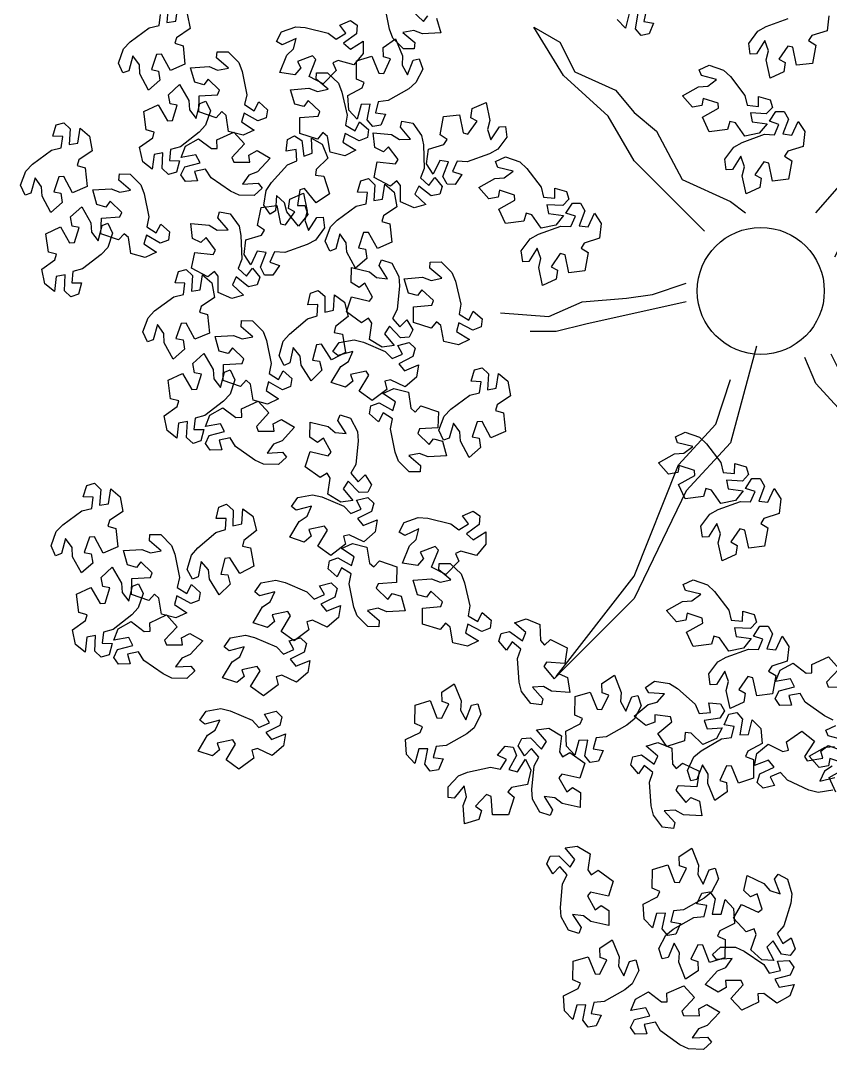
# Model space of a CAD drawing. Header units: centimetres. Extents: x -3096 to 17897, y -3131 to 15798.
# Drawn here: x 2983.5 to 3150.7, y -2238.3 to -2026 of the extents above; entities that cross this region are included whole.
import ezdxf

# ---------------------------------------------------------------- set-up
doc = ezdxf.new("R2010")
doc.units = ezdxf.units.CM
doc.layers.add('alberi', color=74, linetype='Continuous')

msp = doc.modelspace()

# ---------------------------------------------------------------- linework, layer by layer
at = {"layer": 'alberi'}
for points in [[(3013.98, -2023.09), (3013.74, -2026.35), (3015.57, -2026.07), (3016.03, -2022.98)], [(3069.42, -2025.5), (3070.27, -2028.49), (3066.47, -2028.72), (3064.7, -2028.01), (3062.47, -2028.43), (3064.92, -2030.52), (3064.81, -2031.81), (3062.56, -2031.78), (3060.36, -2029.57), (3059.66, -2027.74), (3058.7, -2022.94)], [(3017.96, -2024.6), (3018.53, -2027.63), (3015.75, -2029.5), (3015.41, -2030.66), (3017.07, -2031.15), (3017.07, -2031.15), (3017.48, -2034.96), (3014.48, -2036.26), (3012.66, -2032.92), (3011.63, -2032.97), (3010.57, -2036.09), (3012.02, -2036.39), (3012.32, -2038.29), (3009.97, -2040.33), (3008.16, -2036.98), (3008.06, -2035.07), (3006.73, -2033.23), (3005.87, -2036.34), (3004.66, -2036.78), (3003.73, -2034.73), (3004.81, -2031.8), (3006.17, -2030.39), (3010.1, -2027.49), (3012.14, -2027.01), (3012.43, -2024.7)], [(3064.31, -2023.88), (3066.68, -2026.16), (3067.57, -2024.97)], [(3109.18, -2024.52), (3108.42, -2027.54), (3106.66, -2025.73)], [(3112.7, -2023.92), (3112.17, -2026.19), (3114.21, -2026.48), (3113.28, -2028.73), (3111.63, -2029.03), (3110.47, -2027.64), (3110.47, -2027.64), (3111.03, -2024.42)], [(3150.35, -2025), (3150.04, -2028.07), (3146.86, -2029.07), (3146.19, -2030.09), (3147.66, -2031.03), (3147.66, -2031.03), (3146.97, -2034.8), (3143.72, -2035.2), (3142.92, -2031.48), (3141.92, -2031.24), (3140.02, -2033.93), (3141.33, -2034.63), (3141.08, -2036.54), (3138.25, -2037.82), (3137.45, -2034.1), (3137.9, -2032.24), (3137.14, -2030.1), (3135.44, -2032.84), (3134.16, -2032.92), (3133.85, -2030.69), (3135.7, -2028.18), (3137.41, -2027.22), (3142, -2025.55)], [(3151.24, -2170.3), (3149.48, -2169.44), (3145.5, -2166.59), (3144.42, -2164.81), (3142.13, -2165.24), (3142.69, -2167.22), (3140.26, -2167.28), (3139.31, -2165.89), (3140.12, -2164.27), (3140.12, -2164.27), (3143.29, -2163.48), (3142.46, -2161.83), (3139.38, -2162.35), (3140.33, -2160.02), (3143.03, -2158.54), (3145.67, -2160.6), (3146.88, -2160.57), (3146.83, -2158.83), (3146.83, -2158.83), (3150.32, -2157.27), (3152.49, -2159.72), (3149.87, -2162.49), (3150.24, -2163.44), (3153.53, -2163.49)], [(3153.36, -2174.38), (3150.25, -2173.58), (3149.78, -2172.37), (3151.82, -2171.41)], [(3151.23, -2184.78), (3148.15, -2185.25), (3146.26, -2184.74), (3141.82, -2182.69), (3140.42, -2181.14), (3138.25, -2182), (3139.18, -2183.84), (3136.8, -2184.36), (3135.61, -2183.17), (3136.1, -2181.42), (3136.1, -2181.42), (3139.07, -2180.05), (3137.93, -2178.59), (3135.01, -2179.68), (3135.5, -2177.21), (3137.88, -2175.25), (3140.85, -2176.77), (3142.04, -2176.52), (3141.66, -2174.82), (3141.66, -2174.82), (3144.81, -2172.63), (3147.4, -2174.63), (3145.34, -2177.84), (3145.88, -2178.71), (3149.13, -2178.14), (3148.69, -2176.72), (3150.21, -2175.54), (3153.13, -2176.62)], [(3153.7, -2179.29), (3150.57, -2178.27), (3150.29, -2179.73), (3148.39, -2180.06), (3146.32, -2177.74), (3149.64, -2175.87), (3151.55, -2175.74)], [(3151.07, -2179.82), (3149.45, -2180.83), (3148.48, -2182.88), (3151.61, -2182.13)], [(3151.81, -2185.16), (3150.46, -2182.18), (3153.77, -2180.31)]]:
    msp.add_lwpolyline(points, dxfattribs=at)
for points in [[(3037.39, -2028.29), (3040.33, -2027.24), (3042.28, -2027.39), (3047.03, -2028.56), (3048.7, -2029.82), (3050.66, -2028.57), (3049.41, -2026.94), (3051.65, -2025.98), (3053.04, -2026.92), (3052.89, -2028.73), (3052.89, -2028.73), (3050.23, -2030.64), (3051.62, -2031.86), (3054.28, -2030.24), (3054.27, -2032.76), (3052.3, -2035.13), (3049.1, -2034.19), (3047.98, -2034.67), (3048.67, -2036.26), (3048.67, -2036.26), (3046, -2039.01), (3043.08, -2037.53), (3044.49, -2034), (3043.79, -2033.24), (3040.71, -2034.42), (3041.41, -2035.73), (3040.14, -2037.18), (3037.07, -2036.67), (3038.49, -2033.13), (3039.89, -2031.83), (3040.45, -2029.64), (3037.52, -2030.96), (3036.4, -2030.32)], [(3066.54, -2035.98), (3065.16, -2038.77), (3063.65, -2040.02), (3059.42, -2042.48), (3057.35, -2042.73), (3056.8, -2045), (3058.84, -2045.3), (3057.89, -2047.54), (3056.23, -2047.83), (3055.09, -2046.43), (3055.09, -2046.43), (3055.68, -2043.21), (3053.83, -2043.29), (3053.04, -2046.31), (3051.3, -2044.49), (3051.06, -2041.42), (3054.02, -2039.86), (3054.49, -2038.74), (3052.89, -2038.08), (3052.89, -2038.08), (3052.9, -2034.25), (3056.03, -2033.28), (3057.47, -2036.8), (3058.5, -2036.86), (3059.89, -2033.88), (3058.48, -2033.42), (3058.39, -2031.5), (3060.95, -2029.73), (3062.39, -2033.25), (3062.28, -2035.16), (3063.4, -2037.14), (3064.59, -2034.14), (3065.84, -2033.83)], [(3026.38, -2032.43), (3028.57, -2034.65), (3029.26, -2036.48), (3030.21, -2041.28), (3029.77, -2043.32), (3031.74, -2044.57), (3032.69, -2042.74), (3034.5, -2044.37), (3034.24, -2046.03), (3032.54, -2046.66), (3032.54, -2046.66), (3029.69, -2045.06), (3029.17, -2046.83), (3031.76, -2048.56), (3029.48, -2049.61), (3026.49, -2048.84), (3025.98, -2045.53), (3025.08, -2044.72), (3023.93, -2046.02), (3023.93, -2046.02), (3020.31, -2044.77), (3020.41, -2041.49), (3024.21, -2041.27), (3024.6, -2040.33), (3022.23, -2038.04), (3021.34, -2039.22), (3019.49, -2038.68), (3018.65, -2035.69), (3022.45, -2035.47), (3024.22, -2036.19), (3026.46, -2035.78), (3024.01, -2033.68), (3024.12, -2032.39)], [(3125.67, -2035.16), (3128.61, -2036.19), (3130.05, -2037.53), (3133.01, -2041.42), (3133.52, -2043.44), (3135.84, -2043.7), (3135.88, -2041.64), (3138.23, -2042.3), (3138.72, -2043.91), (3137.47, -2045.22), (3137.47, -2045.22), (3134.21, -2045.04), (3134.52, -2046.86), (3137.61, -2047.27), (3136.02, -2049.22), (3133, -2049.84), (3131.09, -2047.1), (3129.92, -2046.77), (3129.46, -2048.45), (3129.46, -2048.45), (3125.66, -2048.91), (3124.31, -2045.93), (3127.62, -2044.06), (3127.55, -2043.03), (3124.42, -2042.02), (3124.14, -2043.48), (3122.24, -2043.81), (3120.17, -2041.49), (3123.49, -2039.62), (3125.4, -2039.49), (3127.21, -2038.13), (3124.1, -2037.32), (3123.63, -2036.12)], [(3046.88, -2036.76), (3049.14, -2038.91), (3049.88, -2040.72), (3050.96, -2045.49), (3050.59, -2047.55), (3052.59, -2048.74), (3053.49, -2046.89), (3055.35, -2048.46), (3055.13, -2050.13), (3053.44, -2050.81), (3053.44, -2050.81), (3050.55, -2049.28), (3050.08, -2051.08), (3052.72, -2052.73), (3050.47, -2053.85), (3047.46, -2053.15), (3046.86, -2049.87), (3045.93, -2049.08), (3044.82, -2050.41), (3044.82, -2050.41), (3041.17, -2049.26), (3041.17, -2045.98), (3044.97, -2045.66), (3045.33, -2044.7), (3042.9, -2042.48), (3042.04, -2043.68), (3040.18, -2043.2), (3039.25, -2040.23), (3043.05, -2039.91), (3044.84, -2040.58), (3047.06, -2040.1), (3044.55, -2038.07), (3044.63, -2036.78)], [(3022.72, -2044.61), (3021.72, -2047.57), (3020.4, -2049.01), (3016.54, -2052.01), (3014.51, -2052.54), (3014.28, -2054.85), (3016.34, -2054.88), (3015.7, -2057.23), (3014.09, -2057.74), (3012.77, -2056.5), (3012.77, -2056.5), (3012.92, -2053.24), (3011.1, -2053.57), (3010.73, -2056.66), (3008.76, -2055.09), (3008.11, -2052.08), (3010.84, -2050.14), (3011.15, -2048.97), (3009.47, -2048.52), (3009.47, -2048.52), (3008.98, -2044.72), (3011.95, -2043.35), (3013.85, -2046.65), (3014.87, -2046.57), (3015.85, -2043.42), (3014.4, -2043.15), (3014.05, -2041.26), (3016.35, -2039.17), (3018.25, -2042.47), (3018.39, -2044.38), (3019.77, -2046.18), (3020.55, -2043.06), (3021.75, -2042.58)], [(3083.94, -2050.05), (3082.05, -2052.53), (3080.33, -2053.48), (3075.72, -2055.09), (3073.63, -2054.95), (3072.68, -2057.08), (3074.62, -2057.76), (3073.27, -2059.78), (3071.58, -2059.76), (3070.72, -2058.16), (3070.72, -2058.16), (3071.9, -2055.11), (3070.07, -2054.85), (3068.73, -2057.66), (3067.36, -2055.55), (3067.71, -2052.48), (3070.91, -2051.51), (3071.58, -2050.5), (3070.13, -2049.55), (3070.13, -2049.55), (3070.86, -2045.79), (3074.12, -2045.42), (3074.87, -2049.16), (3075.87, -2049.41), (3077.8, -2046.74), (3076.5, -2046.02), (3076.77, -2044.12), (3079.62, -2042.86), (3080.37, -2046.6), (3079.9, -2048.45), (3080.63, -2050.6), (3082.37, -2047.88), (3083.65, -2047.81)], [(3128.9, -2054.57), (3130.76, -2052.06), (3132.46, -2051.1), (3137.06, -2049.43), (3139.15, -2049.55), (3140.08, -2047.41), (3138.13, -2046.75), (3139.46, -2044.71), (3141.14, -2044.72), (3142.02, -2046.3), (3142.02, -2046.3), (3140.87, -2049.37), (3142.71, -2049.61), (3144.02, -2046.78), (3145.41, -2048.88), (3145.1, -2051.95), (3141.91, -2052.95), (3141.25, -2053.97), (3142.71, -2054.91), (3142.71, -2054.91), (3142.02, -2058.68), (3138.77, -2059.08), (3137.97, -2055.36), (3136.98, -2055.12), (3135.08, -2057.81), (3136.38, -2058.51), (3136.14, -2060.42), (3133.3, -2061.7), (3132.51, -2057.98), (3132.95, -2056.12), (3132.2, -2053.98), (3130.5, -2056.72), (3129.21, -2056.8)], [(2983.54, -2059.95), (2984.61, -2057.02), (2985.97, -2055.61), (2989.91, -2052.71), (2991.95, -2052.23), (2992.24, -2049.92), (2990.18, -2049.84), (2990.88, -2047.51), (2992.49, -2047.04), (2993.79, -2048.31), (2993.79, -2048.31), (2993.55, -2051.57), (2995.38, -2051.28), (2995.83, -2048.2), (2997.76, -2049.82), (2998.33, -2052.85), (2995.56, -2054.72), (2995.22, -2055.88), (2996.88, -2056.37), (2996.88, -2056.37), (2997.29, -2060.18), (2994.28, -2061.48), (2992.47, -2058.14), (2991.44, -2058.19), (2990.38, -2061.31), (2991.83, -2061.61), (2992.13, -2063.51), (2989.78, -2065.55), (2987.97, -2062.2), (2987.86, -2060.29), (2986.53, -2058.45), (2985.68, -2061.56), (2984.47, -2062)], [(3064.48, -2047.12), (3066.29, -2049.66), (3066.68, -2051.58), (3066.85, -2056.47), (3066.09, -2058.42), (3067.83, -2059.97), (3069.06, -2058.32), (3070.59, -2060.21), (3070.06, -2061.81), (3068.28, -2062.16), (3068.28, -2062.16), (3065.73, -2060.12), (3064.93, -2061.79), (3067.22, -2063.9), (3064.79, -2064.58), (3061.97, -2063.34), (3061.99, -2059.99), (3061.23, -2059.05), (3059.89, -2060.15), (3059.89, -2060.15), (3056.52, -2058.33), (3057.14, -2055.11), (3060.93, -2055.51), (3061.46, -2054.63), (3059.49, -2051.99), (3058.42, -2053.02), (3056.68, -2052.19), (3056.33, -2049.1), (3060.12, -2049.5), (3061.75, -2050.49), (3064.02, -2050.44), (3061.95, -2047.97), (3062.26, -2046.73)], [(3031.75, -2062.09), (3028.63, -2062.02), (3026.86, -2061.19), (3022.85, -2058.39), (3021.74, -2056.62), (3019.46, -2057.09), (3020.04, -2059.06), (3017.61, -2059.15), (3016.65, -2057.77), (3017.43, -2056.14), (3017.43, -2056.14), (3020.6, -2055.31), (3019.74, -2053.67), (3016.67, -2054.24), (3017.58, -2051.89), (3020.27, -2050.37), (3022.93, -2052.39), (3024.15, -2052.35), (3024.07, -2050.61), (3024.07, -2050.61), (3027.54, -2049.01), (3029.75, -2051.43), (3027.16, -2054.23), (3027.54, -2055.18), (3030.84, -2055.18), (3030.66, -2053.71), (3032.36, -2052.81), (3035.04, -2054.39), (3032.46, -2057.18), (3030.68, -2057.89), (3029.37, -2059.74), (3032.59, -2059.55), (3033.4, -2060.56)], [(3033.74, -2064.08), (3034.25, -2061), (3035.32, -2059.36), (3038.64, -2055.77), (3040.55, -2054.92), (3040.4, -2052.59), (3038.37, -2052.9), (3038.61, -2050.48), (3040.11, -2049.72), (3041.62, -2050.72), (3041.62, -2050.72), (3042, -2053.97), (3043.74, -2053.34), (3043.61, -2050.23), (3045.81, -2051.46), (3046.94, -2054.33), (3044.57, -2056.68), (3044.45, -2057.89), (3046.17, -2058.06), (3046.17, -2058.06), (3047.29, -2061.72), (3044.58, -2063.57), (3042.17, -2060.62), (3041.17, -2060.87), (3040.71, -2064.13), (3042.2, -2064.16), (3042.85, -2065.96), (3040.92, -2068.4), (3038.51, -2065.46), (3038.05, -2063.6), (3036.4, -2062.04), (3036.14, -2065.26), (3035.04, -2065.92)], [(3083.64, -2054.1), (3086.58, -2055.13), (3088.02, -2056.47), (3090.98, -2060.35), (3091.49, -2062.38), (3093.81, -2062.63), (3093.85, -2060.58), (3096.2, -2061.24), (3096.69, -2062.85), (3095.44, -2064.16), (3095.44, -2064.16), (3092.18, -2063.98), (3092.49, -2065.8), (3095.58, -2066.2), (3094, -2068.16), (3090.97, -2068.78), (3089.06, -2066.04), (3087.89, -2065.71), (3087.43, -2067.38), (3087.43, -2067.38), (3083.63, -2067.85), (3082.28, -2064.87), (3085.59, -2063), (3085.52, -2061.97), (3082.39, -2060.96), (3082.11, -2062.42), (3080.21, -2062.75), (3078.14, -2060.43), (3081.46, -2058.56), (3083.37, -2058.43), (3085.19, -2057.07), (3082.07, -2056.26), (3081.6, -2055.06)], [(3006.19, -2057.65), (3008.38, -2059.87), (3009.07, -2061.7), (3010.02, -2066.49), (3009.58, -2068.54), (3011.55, -2069.79), (3012.5, -2067.96), (3014.31, -2069.59), (3014.05, -2071.25), (3012.35, -2071.88), (3012.35, -2071.88), (3009.5, -2070.27), (3008.97, -2072.05), (3011.57, -2073.77), (3009.28, -2074.83), (3006.3, -2074.05), (3005.79, -2070.75), (3004.89, -2069.94), (3003.73, -2071.24), (3003.73, -2071.24), (3000.12, -2069.98), (3000.22, -2066.71), (3004.02, -2066.49), (3004.41, -2065.54), (3002.04, -2063.25), (3001.15, -2064.44), (2999.3, -2063.9), (2998.46, -2060.9), (3002.26, -2060.69), (3004.03, -2061.41), (3006.26, -2060.99), (3003.82, -2058.89), (3003.93, -2057.61)], [(3046.44, -2071.49), (3047.51, -2068.56), (3048.87, -2067.15), (3052.81, -2064.25), (3054.85, -2063.77), (3055.14, -2061.46), (3053.08, -2061.38), (3053.78, -2059.05), (3055.39, -2058.58), (3056.69, -2059.85), (3056.69, -2059.85), (3056.45, -2063.11), (3058.28, -2062.83), (3058.73, -2059.74), (3060.66, -2061.36), (3061.23, -2064.39), (3058.46, -2066.26), (3058.12, -2067.42), (3059.78, -2067.91), (3059.78, -2067.91), (3060.19, -2071.72), (3057.18, -2073.02), (3055.37, -2069.68), (3054.34, -2069.73), (3053.28, -2072.85), (3054.73, -2073.15), (3055.03, -2075.05), (3052.68, -2077.09), (3050.87, -2073.74), (3050.76, -2071.83), (3049.43, -2069.99), (3048.58, -2073.1), (3047.37, -2073.54)], [(3046.27, -2068.77), (3044.39, -2071.25), (3042.67, -2072.2), (3038.06, -2073.81), (3035.97, -2073.67), (3035.02, -2075.8), (3036.96, -2076.48), (3035.61, -2078.5), (3033.92, -2078.48), (3033.06, -2076.88), (3033.06, -2076.88), (3034.24, -2073.83), (3032.41, -2073.57), (3031.07, -2076.38), (3029.7, -2074.27), (3030.05, -2071.2), (3033.25, -2070.23), (3033.92, -2069.22), (3032.47, -2068.27), (3032.47, -2068.27), (3033.2, -2064.51), (3036.46, -2064.14), (3037.21, -2067.88), (3038.21, -2068.13), (3040.14, -2065.46), (3038.84, -2064.74), (3039.11, -2062.84), (3041.96, -2061.58), (3042.71, -2065.31), (3042.24, -2067.17), (3042.97, -2069.32), (3044.7, -2066.6), (3045.99, -2066.53)], [(3002.53, -2069.83), (3001.53, -2072.78), (3000.21, -2074.23), (2996.35, -2077.22), (2994.32, -2077.75), (2994.09, -2080.07), (2996.15, -2080.1), (2995.51, -2082.45), (2993.9, -2082.96), (2992.58, -2081.72), (2992.58, -2081.72), (2992.73, -2078.45), (2990.91, -2078.78), (2990.53, -2081.88), (2988.57, -2080.31), (2987.92, -2077.29), (2990.64, -2075.36), (2990.96, -2074.18), (2989.28, -2073.74), (2989.28, -2073.74), (2988.79, -2069.94), (2991.76, -2068.56), (2993.66, -2071.86), (2994.68, -2071.78), (2995.66, -2068.64), (2994.21, -2068.37), (2993.86, -2066.48), (2996.16, -2064.39), (2998.05, -2067.69), (2998.2, -2069.6), (2999.58, -2071.4), (3000.36, -2068.28), (3001.56, -2067.8)], [(3026.82, -2065.84), (3028.63, -2068.38), (3029.02, -2070.3), (3029.19, -2075.19), (3028.43, -2077.14), (3030.17, -2078.68), (3031.4, -2077.03), (3032.93, -2078.93), (3032.4, -2080.53), (3030.62, -2080.88), (3030.62, -2080.88), (3028.07, -2078.84), (3027.27, -2080.51), (3029.55, -2082.62), (3027.13, -2083.3), (3024.31, -2082.06), (3024.33, -2078.71), (3023.57, -2077.77), (3022.22, -2078.87), (3022.22, -2078.87), (3018.85, -2077.05), (3019.48, -2073.83), (3023.27, -2074.23), (3023.8, -2073.35), (3021.83, -2070.71), (3020.76, -2071.74), (3019.02, -2070.91), (3018.67, -2067.82), (3022.46, -2068.22), (3024.09, -2069.21), (3026.36, -2069.16), (3024.28, -2066.69), (3024.6, -2065.44)], [(3086.87, -2073.51), (3088.73, -2071), (3090.43, -2070.03), (3095.03, -2068.37), (3097.12, -2068.48), (3098.05, -2066.35), (3096.1, -2065.69), (3097.43, -2063.65), (3099.11, -2063.66), (3099.99, -2065.24), (3099.99, -2065.24), (3098.84, -2068.31), (3100.68, -2068.55), (3101.99, -2065.72), (3103.38, -2067.82), (3103.07, -2070.88), (3099.88, -2071.89), (3099.22, -2072.91), (3100.68, -2073.85), (3100.68, -2073.85), (3099.99, -2077.62), (3096.74, -2078.02), (3095.94, -2074.29), (3094.95, -2074.06), (3093.05, -2076.75), (3094.35, -2077.45), (3094.11, -2079.36), (3091.27, -2080.64), (3090.48, -2076.92), (3090.92, -2075.06), (3090.17, -2072.92), (3088.47, -2075.66), (3087.18, -2075.74)], [(3060.2, -2076.02), (3061.65, -2078.78), (3061.78, -2080.73), (3061.29, -2085.6), (3060.28, -2087.43), (3061.8, -2089.19), (3063.24, -2087.72), (3064.5, -2089.8), (3063.77, -2091.32), (3061.95, -2091.43), (3061.95, -2091.43), (3059.69, -2089.06), (3058.68, -2090.61), (3060.66, -2093.01), (3058.17, -2093.36), (3055.54, -2091.75), (3056.01, -2088.44), (3055.38, -2087.4), (3053.9, -2088.31), (3053.9, -2088.31), (3050.8, -2086.06), (3051.85, -2082.96), (3055.55, -2083.85), (3056.2, -2083.06), (3054.6, -2080.18), (3053.4, -2081.05), (3051.79, -2080), (3051.86, -2076.89), (3055.56, -2077.79), (3057.04, -2078.99), (3059.3, -2079.24), (3057.57, -2076.52), (3058.05, -2075.33)], [(3070.34, -2075.78), (3072.59, -2077.93), (3073.34, -2079.74), (3074.42, -2084.51), (3074.04, -2086.57), (3076.04, -2087.76), (3076.94, -2085.91), (3078.8, -2087.48), (3078.58, -2089.15), (3076.89, -2089.83), (3076.89, -2089.83), (3074, -2088.31), (3073.53, -2090.1), (3076.17, -2091.75), (3073.92, -2092.87), (3070.91, -2092.17), (3070.31, -2088.89), (3069.38, -2088.1), (3068.27, -2089.44), (3068.27, -2089.44), (3064.62, -2088.28), (3064.63, -2085.01), (3068.42, -2084.68), (3068.78, -2083.72), (3066.35, -2081.5), (3065.49, -2082.7), (3063.63, -2082.22), (3062.71, -2079.25), (3066.5, -2078.93), (3068.29, -2079.6), (3070.51, -2079.12), (3068.01, -2077.09), (3068.08, -2075.8)], [(3008.78, -2090.21), (3009.85, -2087.28), (3011.21, -2085.87), (3015.15, -2082.97), (3017.18, -2082.49), (3017.48, -2080.18), (3015.42, -2080.1), (3016.11, -2077.77), (3017.73, -2077.3), (3019.03, -2078.57), (3019.03, -2078.57), (3018.79, -2081.83), (3020.62, -2081.55), (3021.07, -2078.46), (3023, -2080.08), (3023.57, -2083.11), (3020.8, -2084.98), (3020.45, -2086.14), (3022.12, -2086.63), (3022.12, -2086.63), (3022.53, -2090.44), (3019.52, -2091.74), (3017.7, -2088.4), (3016.68, -2088.45), (3015.62, -2091.57), (3017.07, -2091.87), (3017.37, -2093.77), (3015.02, -2095.81), (3013.2, -2092.46), (3013.1, -2090.55), (3011.77, -2088.71), (3010.92, -2091.82), (3009.71, -2092.26)], [(3036.89, -2095.14), (3037.76, -2092.15), (3039.02, -2090.65), (3042.76, -2087.49), (3044.75, -2086.88), (3044.89, -2084.55), (3042.83, -2084.61), (3043.37, -2082.23), (3044.95, -2081.66), (3046.33, -2082.84), (3046.33, -2082.84), (3046.31, -2086.11), (3048.12, -2085.7), (3048.36, -2082.59), (3050.4, -2084.08), (3051.17, -2087.06), (3048.53, -2089.11), (3048.26, -2090.3), (3049.96, -2090.67), (3049.96, -2090.67), (3050.62, -2094.44), (3047.71, -2095.95), (3045.67, -2092.73), (3044.65, -2092.86), (3043.8, -2096.04), (3045.27, -2096.24), (3045.7, -2098.12), (3043.49, -2100.31), (3041.46, -2097.09), (3041.23, -2095.19), (3039.78, -2093.45), (3039.13, -2096.6), (3037.95, -2097.13)], [(3031.42, -2087.91), (3033.62, -2090.13), (3034.31, -2091.96), (3035.26, -2096.76), (3034.82, -2098.8), (3036.79, -2100.05), (3037.74, -2098.22), (3039.55, -2099.85), (3039.29, -2101.51), (3037.58, -2102.14), (3037.58, -2102.14), (3034.73, -2100.53), (3034.21, -2102.31), (3036.81, -2104.04), (3034.52, -2105.09), (3031.54, -2104.32), (3031.03, -2101.01), (3030.12, -2100.2), (3028.97, -2101.5), (3028.97, -2101.5), (3025.36, -2100.24), (3025.46, -2096.97), (3029.26, -2096.75), (3029.65, -2095.8), (3027.28, -2093.51), (3026.38, -2094.7), (3024.54, -2094.16), (3023.7, -2091.17), (3027.5, -2090.95), (3029.27, -2091.67), (3031.5, -2091.25), (3029.06, -2089.15), (3029.17, -2087.87)], [(3049.31, -2092.41), (3052.38, -2091.84), (3054.29, -2092.3), (3058.78, -2094.22), (3060.23, -2095.73), (3062.37, -2094.8), (3061.39, -2092.99), (3063.76, -2092.41), (3064.98, -2093.56), (3064.54, -2095.32), (3064.54, -2095.32), (3061.61, -2096.78), (3062.79, -2098.21), (3065.68, -2097.03), (3065.26, -2099.52), (3062.94, -2101.55), (3059.92, -2100.11), (3058.74, -2100.4), (3059.17, -2102.08), (3059.17, -2102.08), (3056.1, -2104.37), (3053.45, -2102.44), (3055.4, -2099.17), (3054.84, -2098.32), (3051.61, -2098.99), (3052.09, -2100.39), (3050.61, -2101.62), (3047.66, -2100.63), (3049.62, -2097.36), (3051.21, -2096.31), (3052.12, -2094.22), (3049.01, -2095.06), (3048.01, -2094.25)], [(3027.77, -2100.09), (3026.77, -2103.05), (3025.45, -2104.49), (3021.58, -2107.49), (3019.56, -2108.01), (3019.33, -2110.33), (3021.38, -2110.36), (3020.75, -2112.71), (3019.14, -2113.22), (3017.82, -2111.98), (3017.82, -2111.98), (3017.97, -2108.71), (3016.15, -2109.05), (3015.77, -2112.14), (3013.8, -2110.57), (3013.16, -2107.55), (3015.88, -2105.62), (3016.2, -2104.44), (3014.52, -2104), (3014.52, -2104), (3014.02, -2100.2), (3016.99, -2098.82), (3018.9, -2102.12), (3019.92, -2102.04), (3020.9, -2098.9), (3019.44, -2098.63), (3019.09, -2096.74), (3021.4, -2094.65), (3023.29, -2097.95), (3023.44, -2099.86), (3024.82, -2101.66), (3025.6, -2098.54), (3026.79, -2098.06)], [(3069.89, -2110.51), (3070.97, -2107.58), (3072.33, -2106.17), (3076.26, -2103.27), (3078.3, -2102.79), (3078.59, -2100.48), (3076.53, -2100.4), (3077.23, -2098.07), (3078.85, -2097.6), (3080.14, -2098.87), (3080.14, -2098.87), (3079.9, -2102.13), (3081.73, -2101.85), (3082.19, -2098.76), (3084.12, -2100.38), (3084.69, -2103.41), (3081.92, -2105.28), (3081.57, -2106.44), (3083.24, -2106.93), (3083.24, -2106.93), (3083.64, -2110.74), (3080.64, -2112.04), (3078.82, -2108.7), (3077.79, -2108.75), (3076.73, -2111.87), (3078.18, -2112.17), (3078.49, -2114.07), (3076.13, -2116.11), (3074.32, -2112.76), (3074.22, -2110.85), (3072.89, -2109.01), (3072.03, -2112.12), (3070.82, -2112.56)], [(3063.76, -2119.06), (3061.56, -2116.85), (3060.85, -2115.02), (3059.89, -2110.23), (3060.32, -2108.18), (3058.35, -2106.94), (3057.41, -2108.77), (3055.59, -2107.15), (3055.85, -2105.49), (3057.55, -2104.85), (3057.55, -2104.85), (3060.4, -2106.45), (3060.92, -2104.67), (3058.31, -2102.95), (3060.6, -2101.89), (3063.58, -2102.66), (3064.1, -2105.96), (3065.01, -2106.76), (3066.16, -2105.46), (3066.16, -2105.46), (3069.78, -2106.7), (3069.69, -2109.98), (3065.89, -2110.21), (3065.51, -2111.16), (3067.88, -2113.44), (3068.77, -2112.26), (3070.62, -2112.79), (3071.47, -2115.78), (3067.67, -2116.01), (3065.9, -2115.29), (3063.67, -2115.72), (3066.12, -2117.81), (3066.01, -2119.09)], [(3036.8, -2117.57), (3033.68, -2117.5), (3031.91, -2116.67), (3027.9, -2113.87), (3026.79, -2112.1), (3024.5, -2112.57), (3025.09, -2114.54), (3022.66, -2114.63), (3021.69, -2113.25), (3022.48, -2111.62), (3022.48, -2111.62), (3025.65, -2110.79), (3024.79, -2109.15), (3021.72, -2109.71), (3022.63, -2107.37), (3025.32, -2105.85), (3027.98, -2107.87), (3029.19, -2107.83), (3029.12, -2106.09), (3029.12, -2106.09), (3032.59, -2104.48), (3034.79, -2106.91), (3032.21, -2109.71), (3032.59, -2110.66), (3035.89, -2110.66), (3035.71, -2109.19), (3037.41, -2108.29), (3040.09, -2109.86), (3037.51, -2112.66), (3035.73, -2113.37), (3034.42, -2115.22), (3037.63, -2115.03), (3038.45, -2116.03)], [(3051.65, -2107.98), (3053.1, -2110.74), (3053.23, -2112.69), (3052.74, -2117.56), (3051.73, -2119.39), (3053.25, -2121.15), (3054.69, -2119.68), (3055.96, -2121.76), (3055.22, -2123.28), (3053.41, -2123.38), (3053.41, -2123.38), (3051.15, -2121.02), (3050.13, -2122.57), (3052.12, -2124.97), (3049.62, -2125.32), (3046.99, -2123.71), (3047.46, -2120.4), (3046.83, -2119.36), (3045.35, -2120.27), (3045.35, -2120.27), (3042.26, -2118.02), (3043.3, -2114.91), (3047.01, -2115.81), (3047.65, -2115.02), (3046.05, -2112.14), (3044.85, -2113.01), (3043.24, -2111.96), (3043.31, -2108.85), (3047.01, -2109.75), (3048.49, -2110.95), (3050.75, -2111.2), (3049.02, -2108.48), (3049.5, -2107.29)], [(3120.72, -2110.92), (3123.67, -2111.94), (3125.1, -2113.28), (3128.06, -2117.17), (3128.58, -2119.2), (3130.89, -2119.45), (3130.94, -2117.39), (3133.28, -2118.05), (3133.78, -2119.66), (3132.53, -2120.98), (3132.53, -2120.98), (3129.26, -2120.79), (3129.58, -2122.62), (3132.67, -2123.02), (3131.08, -2124.98), (3128.06, -2125.6), (3126.15, -2122.85), (3124.98, -2122.53), (3124.52, -2124.2), (3124.52, -2124.2), (3120.72, -2124.67), (3119.36, -2121.68), (3122.68, -2119.81), (3122.61, -2118.79), (3119.48, -2117.78), (3119.19, -2119.23), (3117.3, -2119.57), (3115.23, -2117.25), (3118.54, -2115.38), (3120.45, -2115.25), (3122.27, -2113.89), (3119.15, -2113.08), (3118.69, -2111.88)], [(3123.96, -2130.33), (3125.82, -2127.82), (3127.52, -2126.85), (3132.11, -2125.18), (3134.2, -2125.3), (3135.14, -2123.17), (3133.19, -2122.51), (3134.51, -2120.47), (3136.2, -2120.47), (3137.08, -2122.06), (3137.08, -2122.06), (3135.93, -2125.12), (3137.77, -2125.36), (3139.07, -2122.53), (3140.47, -2124.63), (3140.15, -2127.7), (3136.97, -2128.71), (3136.31, -2129.73), (3137.77, -2130.67), (3137.77, -2130.67), (3137.08, -2134.43), (3133.83, -2134.84), (3133.03, -2131.11), (3132.03, -2130.87), (3130.13, -2133.56), (3131.44, -2134.27), (3131.19, -2136.17), (3128.36, -2137.46), (3127.56, -2133.74), (3128.01, -2131.88), (3127.25, -2129.74), (3125.55, -2132.47), (3124.27, -2132.56)], [(2989.85, -2134.34), (2990.92, -2131.41), (2992.28, -2130), (2996.22, -2127.1), (2998.26, -2126.62), (2998.55, -2124.31), (2996.49, -2124.23), (2997.19, -2121.9), (2998.8, -2121.43), (3000.1, -2122.7), (3000.1, -2122.7), (2999.86, -2125.96), (3001.69, -2125.68), (3002.14, -2122.59), (3004.07, -2124.21), (3004.64, -2127.24), (3001.87, -2129.11), (3001.53, -2130.27), (3003.19, -2130.76), (3003.19, -2130.76), (3003.6, -2134.57), (3000.59, -2135.87), (2998.77, -2132.53), (2997.75, -2132.58), (2996.69, -2135.7), (2998.14, -2136), (2998.44, -2137.9), (2996.09, -2139.94), (2994.28, -2136.59), (2994.17, -2134.68), (2992.84, -2132.84), (2991.99, -2135.95), (2990.78, -2136.39)], [(3040.76, -2124.37), (3043.83, -2123.8), (3045.74, -2124.26), (3050.24, -2126.18), (3051.68, -2127.69), (3053.82, -2126.76), (3052.85, -2124.95), (3055.21, -2124.36), (3056.43, -2125.52), (3056, -2127.28), (3056, -2127.28), (3053.07, -2128.73), (3054.24, -2130.17), (3057.13, -2128.99), (3056.71, -2131.47), (3054.39, -2133.5), (3051.38, -2132.07), (3050.2, -2132.36), (3050.62, -2134.04), (3050.62, -2134.04), (3047.55, -2136.32), (3044.9, -2134.4), (3046.86, -2131.13), (3046.29, -2130.28), (3043.07, -2130.95), (3043.54, -2132.35), (3042.06, -2133.58), (3039.11, -2132.58), (3041.07, -2129.32), (3042.67, -2128.26), (3043.58, -2126.18), (3040.46, -2127.02), (3039.47, -2126.21)], [(3017.96, -2139.27), (3018.83, -2136.28), (3020.1, -2134.78), (3023.83, -2131.62), (3025.82, -2131.01), (3025.96, -2128.68), (3023.9, -2128.74), (3024.44, -2126.36), (3026.02, -2125.79), (3027.4, -2126.97), (3027.4, -2126.97), (3027.38, -2130.24), (3029.19, -2129.83), (3029.43, -2126.72), (3031.47, -2128.21), (3032.24, -2131.19), (3029.6, -2133.24), (3029.33, -2134.43), (3031.03, -2134.8), (3031.03, -2134.8), (3031.69, -2138.57), (3028.78, -2140.08), (3026.74, -2136.86), (3025.73, -2136.99), (3024.88, -2140.17), (3026.34, -2140.37), (3026.77, -2142.25), (3024.56, -2144.44), (3022.53, -2141.22), (3022.3, -2139.32), (3020.85, -2137.58), (3020.2, -2140.73), (3019.03, -2141.26)], [(3062.71, -2129.53), (3065.64, -2128.48), (3067.6, -2128.63), (3072.34, -2129.8), (3074.01, -2131.06), (3075.98, -2129.81), (3074.73, -2128.18), (3076.96, -2127.22), (3078.36, -2128.16), (3078.21, -2129.97), (3078.21, -2129.97), (3075.55, -2131.87), (3076.94, -2133.1), (3079.6, -2131.48), (3079.59, -2133.99), (3077.62, -2136.37), (3074.41, -2135.43), (3073.3, -2135.91), (3073.99, -2137.5), (3073.99, -2137.5), (3071.32, -2140.25), (3068.39, -2138.77), (3069.8, -2135.24), (3069.11, -2134.48), (3066.03, -2135.66), (3066.72, -2136.97), (3065.46, -2138.42), (3062.39, -2137.91), (3063.8, -2134.37), (3065.21, -2133.07), (3065.77, -2130.88), (3062.84, -2132.2), (3061.72, -2131.56)], [(3012.5, -2132.04), (3014.69, -2134.26), (3015.38, -2136.09), (3016.33, -2140.89), (3015.89, -2142.93), (3017.86, -2144.18), (3018.81, -2142.35), (3020.62, -2143.98), (3020.36, -2145.64), (3018.66, -2146.27), (3018.66, -2146.27), (3015.81, -2144.67), (3015.28, -2146.44), (3017.88, -2148.17), (3015.59, -2149.22), (3012.61, -2148.45), (3012.1, -2145.14), (3011.2, -2144.33), (3010.04, -2145.63), (3010.04, -2145.63), (3006.43, -2144.38), (3006.53, -2141.1), (3010.33, -2140.88), (3010.72, -2139.93), (3008.35, -2137.64), (3007.46, -2138.83), (3005.61, -2138.29), (3004.77, -2135.3), (3008.57, -2135.08), (3010.34, -2135.8), (3012.57, -2135.38), (3010.13, -2133.29), (3010.24, -2132)], [(3055.21, -2151.02), (3053.01, -2148.81), (3052.31, -2146.98), (3051.35, -2142.19), (3051.77, -2140.14), (3049.8, -2138.9), (3048.86, -2140.73), (3047.04, -2139.11), (3047.3, -2137.45), (3049, -2136.81), (3049, -2136.81), (3051.86, -2138.41), (3052.37, -2136.63), (3049.77, -2134.91), (3052.05, -2133.85), (3055.04, -2134.61), (3055.56, -2137.92), (3056.47, -2138.72), (3057.61, -2137.42), (3057.61, -2137.42), (3061.23, -2138.66), (3061.15, -2141.94), (3057.34, -2142.17), (3056.96, -2143.12), (3059.33, -2145.4), (3060.22, -2144.22), (3062.07, -2144.74), (3062.92, -2147.74), (3059.12, -2147.97), (3057.35, -2147.25), (3055.12, -2147.68), (3057.57, -2149.77), (3057.46, -2151.05)], [(3008.84, -2144.22), (3007.84, -2147.18), (3006.52, -2148.62), (3002.65, -2151.62), (3000.63, -2152.14), (3000.4, -2154.46), (3002.46, -2154.49), (3001.82, -2156.84), (3000.21, -2157.35), (2998.89, -2156.11), (2998.89, -2156.11), (2999.04, -2152.84), (2997.22, -2153.18), (2996.84, -2156.27), (2994.87, -2154.7), (2994.23, -2151.68), (2996.95, -2149.75), (2997.27, -2148.58), (2995.59, -2148.13), (2995.59, -2148.13), (2995.1, -2144.33), (2998.07, -2142.95), (2999.97, -2146.25), (3000.99, -2146.18), (3001.97, -2143.03), (3000.52, -2142.76), (3000.17, -2140.87), (3002.47, -2138.78), (3004.36, -2142.08), (3004.51, -2143.99), (3005.89, -2145.79), (3006.67, -2142.67), (3007.86, -2142.19)], [(3072.2, -2138), (3074.45, -2140.15), (3075.2, -2141.96), (3076.28, -2146.73), (3075.9, -2148.79), (3077.91, -2149.98), (3078.8, -2148.13), (3080.66, -2149.7), (3080.44, -2151.37), (3078.76, -2152.05), (3078.76, -2152.05), (3075.87, -2150.52), (3075.39, -2152.31), (3078.04, -2153.97), (3075.78, -2155.09), (3072.78, -2154.39), (3072.18, -2151.11), (3071.25, -2150.32), (3070.13, -2151.65), (3070.13, -2151.65), (3066.48, -2150.5), (3066.49, -2147.22), (3070.29, -2146.9), (3070.65, -2145.94), (3068.22, -2143.72), (3067.35, -2144.92), (3065.49, -2144.44), (3064.57, -2141.47), (3068.37, -2141.15), (3070.15, -2141.82), (3072.37, -2141.34), (3069.87, -2139.31), (3069.95, -2138.02)], [(3033.19, -2142.02), (3036.26, -2141.46), (3038.17, -2141.91), (3042.66, -2143.83), (3044.11, -2145.34), (3046.25, -2144.41), (3045.27, -2142.6), (3047.64, -2142.02), (3048.86, -2143.17), (3048.42, -2144.93), (3048.42, -2144.93), (3045.49, -2146.39), (3046.67, -2147.82), (3049.56, -2146.64), (3049.14, -2149.13), (3046.82, -2151.16), (3043.8, -2149.72), (3042.62, -2150.01), (3043.05, -2151.69), (3043.05, -2151.69), (3039.98, -2153.98), (3037.33, -2152.05), (3039.29, -2148.79), (3038.72, -2147.93), (3035.5, -2148.6), (3035.97, -2150), (3034.49, -2151.23), (3031.54, -2150.24), (3033.5, -2146.97), (3035.09, -2145.92), (3036, -2143.84), (3032.89, -2144.68), (3031.89, -2143.86)], [(3122.37, -2141.39), (3125.32, -2142.41), (3126.75, -2143.75), (3129.71, -2147.64), (3130.22, -2149.66), (3132.54, -2149.92), (3132.59, -2147.86), (3134.93, -2148.52), (3135.43, -2150.13), (3134.18, -2151.44), (3134.18, -2151.44), (3130.91, -2151.26), (3131.22, -2153.08), (3134.32, -2153.49), (3132.73, -2155.44), (3129.71, -2156.06), (3127.8, -2153.32), (3126.62, -2152.99), (3126.16, -2154.67), (3126.16, -2154.67), (3122.36, -2155.13), (3121.01, -2152.15), (3124.33, -2150.28), (3124.26, -2149.26), (3121.12, -2148.24), (3120.84, -2149.7), (3118.95, -2150.03), (3116.88, -2147.71), (3120.19, -2145.85), (3122.1, -2145.71), (3123.92, -2144.35), (3120.8, -2143.55), (3120.33, -2142.35)], [(3017.87, -2161.7), (3014.75, -2161.63), (3012.98, -2160.8), (3008.97, -2158), (3007.86, -2156.23), (3005.58, -2156.7), (3006.16, -2158.67), (3003.73, -2158.76), (3002.77, -2157.38), (3003.55, -2155.75), (3003.55, -2155.75), (3006.72, -2154.92), (3005.86, -2153.28), (3002.79, -2153.84), (3003.7, -2151.5), (3006.39, -2149.98), (3009.05, -2152), (3010.26, -2151.96), (3010.19, -2150.22), (3010.19, -2150.22), (3013.66, -2148.61), (3015.87, -2151.04), (3013.28, -2153.84), (3013.66, -2154.79), (3016.96, -2154.79), (3016.78, -2153.32), (3018.48, -2152.42), (3021.16, -2153.99), (3018.58, -2156.79), (3016.8, -2157.5), (3015.49, -2159.35), (3018.7, -2159.16), (3019.52, -2160.16)], [(3088.85, -2166.88), (3086.95, -2164.41), (3086.48, -2162.5), (3086.13, -2157.63), (3086.81, -2155.65), (3085.01, -2154.17), (3083.85, -2155.87), (3082.25, -2154.03), (3082.71, -2152.42), (3084.48, -2152), (3084.48, -2152), (3087.11, -2153.94), (3087.85, -2152.24), (3085.48, -2150.21), (3087.88, -2149.44), (3090.75, -2150.58), (3090.85, -2153.92), (3091.65, -2154.83), (3092.95, -2153.68), (3092.95, -2153.68), (3096.38, -2155.37), (3095.88, -2158.61), (3092.08, -2158.36), (3091.58, -2159.26), (3093.65, -2161.82), (3094.68, -2160.76), (3096.45, -2161.51), (3096.92, -2164.59), (3093.12, -2164.34), (3091.45, -2163.4), (3089.18, -2163.55), (3091.35, -2165.93), (3091.09, -2167.19)], [(3125.61, -2160.79), (3127.46, -2158.29), (3129.17, -2157.32), (3133.76, -2155.65), (3135.85, -2155.77), (3136.78, -2153.63), (3134.83, -2152.97), (3136.16, -2150.93), (3137.84, -2150.94), (3138.73, -2152.53), (3138.73, -2152.53), (3137.58, -2155.59), (3139.41, -2155.83), (3140.72, -2153), (3142.11, -2155.1), (3141.8, -2158.17), (3138.62, -2159.18), (3137.95, -2160.19), (3139.42, -2161.13), (3139.42, -2161.13), (3138.73, -2164.9), (3135.48, -2165.3), (3134.68, -2161.58), (3133.68, -2161.34), (3131.78, -2164.03), (3133.09, -2164.73), (3132.84, -2166.64), (3130.01, -2167.93), (3129.21, -2164.2), (3129.66, -2162.34), (3128.9, -2160.2), (3127.2, -2162.94), (3125.91, -2163.02)], [(3026.88, -2153.37), (3029.95, -2152.8), (3031.86, -2153.26), (3036.35, -2155.18), (3037.8, -2156.69), (3039.94, -2155.76), (3038.96, -2153.95), (3041.33, -2153.37), (3042.55, -2154.52), (3042.11, -2156.28), (3042.11, -2156.28), (3039.18, -2157.74), (3040.36, -2159.17), (3043.25, -2157.99), (3042.83, -2160.47), (3040.51, -2162.5), (3037.49, -2161.07), (3036.31, -2161.36), (3036.74, -2163.04), (3036.74, -2163.04), (3033.67, -2165.32), (3031.02, -2163.4), (3032.98, -2160.13), (3032.41, -2159.28), (3029.19, -2159.95), (3029.66, -2161.35), (3028.18, -2162.58), (3025.23, -2161.58), (3027.19, -2158.32), (3028.78, -2157.26), (3029.69, -2155.18), (3026.58, -2156.02), (3025.58, -2155.21)], [(3111.61, -2167.36), (3110.19, -2170.14), (3108.66, -2171.37), (3104.4, -2173.77), (3102.32, -2173.99), (3101.75, -2176.25), (3103.78, -2176.58), (3102.81, -2178.81), (3101.14, -2179.08), (3100.01, -2177.66), (3100.01, -2177.66), (3100.65, -2174.45), (3098.8, -2174.51), (3097.97, -2177.52), (3096.25, -2175.68), (3096.06, -2172.6), (3099.04, -2171.08), (3099.52, -2169.97), (3097.93, -2169.28), (3097.93, -2169.28), (3097.99, -2165.45), (3101.13, -2164.53), (3102.53, -2168.07), (3103.55, -2168.14), (3104.99, -2165.18), (3103.59, -2164.7), (3103.52, -2162.78), (3106.1, -2161.04), (3107.49, -2164.59), (3107.36, -2166.49), (3108.45, -2168.48), (3109.68, -2165.51), (3110.94, -2165.21)], [(3078.57, -2169.12), (3077.15, -2171.89), (3075.63, -2173.13), (3071.37, -2175.52), (3069.29, -2175.75), (3068.72, -2178.01), (3070.75, -2178.34), (3069.77, -2180.57), (3068.11, -2180.83), (3066.98, -2179.41), (3066.98, -2179.41), (3067.61, -2176.21), (3065.76, -2176.27), (3064.94, -2179.27), (3063.22, -2177.43), (3063.02, -2174.35), (3066, -2172.84), (3066.49, -2171.72), (3064.89, -2171.03), (3064.89, -2171.03), (3064.96, -2167.21), (3068.1, -2166.28), (3069.49, -2169.82), (3070.52, -2169.89), (3071.95, -2166.93), (3070.55, -2166.45), (3070.48, -2164.53), (3073.07, -2162.8), (3074.46, -2166.34), (3074.32, -2168.25), (3075.42, -2170.24), (3076.65, -2167.26), (3077.9, -2166.96)], [(3114.37, -2162.28), (3117.45, -2162.73), (3119.11, -2163.78), (3122.75, -2167.04), (3123.63, -2168.93), (3125.96, -2168.75), (3125.62, -2166.72), (3128.04, -2166.93), (3128.83, -2168.41), (3127.85, -2169.94), (3127.85, -2169.94), (3124.61, -2170.37), (3125.26, -2172.11), (3128.37, -2171.92), (3127.18, -2174.14), (3124.33, -2175.32), (3121.94, -2172.98), (3120.72, -2172.88), (3120.59, -2174.61), (3120.59, -2174.61), (3116.94, -2175.78), (3115.05, -2173.11), (3117.96, -2170.65), (3117.7, -2169.65), (3114.43, -2169.25), (3114.43, -2170.73), (3112.63, -2171.41), (3110.16, -2169.53), (3113.06, -2167.07), (3114.91, -2166.58), (3116.44, -2164.9), (3113.23, -2164.7), (3112.55, -2163.6)], [(3021.84, -2168.5), (3024.9, -2167.93), (3026.81, -2168.39), (3031.31, -2170.31), (3032.75, -2171.82), (3034.89, -2170.89), (3033.92, -2169.08), (3036.28, -2168.5), (3037.5, -2169.65), (3037.07, -2171.41), (3037.07, -2171.41), (3034.14, -2172.87), (3035.31, -2174.3), (3038.2, -2173.12), (3037.78, -2175.6), (3035.46, -2177.63), (3032.45, -2176.2), (3031.27, -2176.49), (3031.69, -2178.17), (3031.69, -2178.17), (3028.62, -2180.45), (3025.97, -2178.53), (3027.93, -2175.26), (3027.36, -2174.41), (3024.14, -2175.08), (3024.61, -2176.48), (3023.13, -2177.71), (3020.18, -2176.71), (3022.14, -2173.45), (3023.74, -2172.39), (3024.65, -2170.31), (3021.54, -2171.15), (3020.54, -2170.34)], [(3121.19, -2180.73), (3122.54, -2177.92), (3124.03, -2176.65), (3128.23, -2174.15), (3130.31, -2173.87), (3130.82, -2171.6), (3128.78, -2171.32), (3129.7, -2169.06), (3131.36, -2168.76), (3132.52, -2170.15), (3132.52, -2170.15), (3131.97, -2173.37), (3133.82, -2173.27), (3134.57, -2170.24), (3136.33, -2172.04), (3136.6, -2175.11), (3133.66, -2176.7), (3133.2, -2177.83), (3134.82, -2178.47), (3134.82, -2178.47), (3134.85, -2182.3), (3131.73, -2183.31), (3130.25, -2179.8), (3129.22, -2179.75), (3127.86, -2182.75), (3129.28, -2183.2), (3129.39, -2185.12), (3126.85, -2186.91), (3125.37, -2183.4), (3125.46, -2181.49), (3124.31, -2179.53), (3123.16, -2182.54), (3121.91, -2182.87)], [(3090.73, -2189.34), (3089.24, -2186.6), (3089.08, -2184.64), (3089.52, -2179.77), (3090.51, -2177.93), (3088.97, -2176.18), (3087.55, -2177.67), (3086.26, -2175.6), (3086.98, -2174.08), (3088.79, -2173.95), (3088.79, -2173.95), (3091.08, -2176.29), (3092.07, -2174.73), (3090.06, -2172.35), (3092.55, -2171.98), (3095.2, -2173.55), (3094.77, -2176.87), (3095.41, -2177.9), (3096.88, -2176.97), (3096.88, -2176.97), (3100, -2179.19), (3098.99, -2182.31), (3095.28, -2181.45), (3094.64, -2182.26), (3096.27, -2185.12), (3097.46, -2184.23), (3099.08, -2185.26), (3099.05, -2188.37), (3095.34, -2187.52), (3093.84, -2186.33), (3091.59, -2186.11), (3093.35, -2188.8), (3092.88, -2190.01)], [(3071.77, -2184.06), (3073.95, -2181.82), (3075.77, -2181.09), (3080.54, -2180.05), (3082.6, -2180.45), (3083.81, -2178.46), (3081.96, -2177.54), (3083.55, -2175.7), (3085.22, -2175.93), (3085.88, -2177.62), (3085.88, -2177.62), (3084.33, -2180.5), (3086.12, -2180.99), (3087.79, -2178.36), (3088.89, -2180.62), (3088.18, -2183.62), (3084.88, -2184.2), (3084.09, -2185.12), (3085.41, -2186.24), (3085.41, -2186.24), (3084.23, -2189.88), (3080.95, -2189.85), (3080.66, -2186.05), (3079.7, -2185.68), (3077.46, -2188.09), (3078.66, -2188.96), (3078.16, -2190.82), (3075.18, -2191.72), (3074.89, -2187.92), (3075.58, -2186.14), (3075.12, -2183.91), (3073.07, -2186.4), (3071.78, -2186.31)], [(3116.07, -2192.38), (3114.17, -2189.91), (3113.7, -2188), (3113.35, -2183.13), (3114.03, -2181.15), (3112.23, -2179.67), (3111.07, -2181.37), (3109.47, -2179.53), (3109.93, -2177.92), (3111.7, -2177.5), (3111.7, -2177.5), (3114.33, -2179.44), (3115.07, -2177.74), (3112.7, -2175.71), (3115.1, -2174.94), (3117.97, -2176.08), (3118.07, -2179.42), (3118.87, -2180.33), (3120.17, -2179.18), (3120.17, -2179.18), (3123.6, -2180.87), (3123.11, -2184.11), (3119.3, -2183.86), (3118.8, -2184.76), (3120.87, -2187.32), (3121.91, -2186.26), (3123.67, -2187.01), (3124.14, -2190.09), (3120.34, -2189.84), (3118.67, -2188.9), (3116.4, -2189.05), (3118.57, -2191.43), (3118.31, -2192.69)], [(3096.61, -2213.68), (3095.13, -2210.94), (3094.97, -2208.98), (3095.4, -2204.11), (3096.39, -2202.27), (3094.85, -2200.52), (3093.43, -2202.01), (3092.14, -2199.94), (3092.86, -2198.42), (3094.67, -2198.29), (3094.67, -2198.29), (3096.96, -2200.63), (3097.96, -2199.07), (3095.95, -2196.69), (3098.44, -2196.32), (3101.09, -2197.9), (3100.65, -2201.21), (3101.29, -2202.24), (3102.76, -2201.31), (3102.76, -2201.31), (3105.88, -2203.53), (3104.87, -2206.65), (3101.16, -2205.79), (3100.53, -2206.6), (3102.16, -2209.46), (3103.35, -2208.57), (3104.97, -2209.6), (3104.94, -2212.71), (3101.23, -2211.86), (3099.73, -2210.67), (3097.47, -2210.45), (3099.23, -2213.14), (3098.76, -2214.35)], [(3127.59, -2203.05), (3126.17, -2205.83), (3124.64, -2207.06), (3120.38, -2209.46), (3118.3, -2209.68), (3117.73, -2211.94), (3119.76, -2212.27), (3118.79, -2214.5), (3117.13, -2214.77), (3115.99, -2213.35), (3115.99, -2213.35), (3116.63, -2210.14), (3114.78, -2210.2), (3113.95, -2213.21), (3112.23, -2211.36), (3112.04, -2208.29), (3115.02, -2206.77), (3115.51, -2205.66), (3113.91, -2204.97), (3113.91, -2204.97), (3113.97, -2201.14), (3117.11, -2200.21), (3118.51, -2203.76), (3119.53, -2203.83), (3120.97, -2200.87), (3119.57, -2200.38), (3119.5, -2198.46), (3122.08, -2196.73), (3123.47, -2200.28), (3123.34, -2202.18), (3124.44, -2204.17), (3125.67, -2201.19), (3126.92, -2200.9)], [(3141.85, -2203.16), (3142.75, -2206.15), (3142.5, -2208.09), (3141.09, -2212.77), (3139.74, -2214.37), (3140.89, -2216.4), (3142.59, -2215.23), (3143.43, -2217.52), (3142.41, -2218.86), (3140.61, -2218.62), (3140.61, -2218.62), (3138.85, -2215.87), (3137.56, -2217.19), (3139.04, -2219.93), (3136.53, -2219.79), (3134.25, -2217.7), (3135.36, -2214.55), (3134.94, -2213.41), (3133.31, -2214.02), (3133.31, -2214.02), (3130.71, -2211.21), (3132.33, -2208.36), (3135.79, -2209.96), (3136.58, -2209.3), (3135.56, -2206.17), (3134.22, -2206.79), (3132.84, -2205.45), (3133.5, -2202.41), (3136.96, -2204.01), (3138.19, -2205.48), (3140.35, -2206.15), (3139.18, -2203.15), (3139.88, -2202.07)], [(3115.3, -2217.44), (3116.74, -2214.67), (3118.26, -2213.44), (3122.53, -2211.06), (3124.61, -2210.85), (3125.19, -2208.59), (3123.16, -2208.25), (3124.14, -2206.02), (3125.81, -2205.76), (3126.93, -2207.19), (3126.93, -2207.19), (3126.29, -2210.39), (3128.14, -2210.34), (3128.98, -2207.34), (3130.69, -2209.18), (3130.87, -2212.26), (3127.89, -2213.77), (3127.4, -2214.88), (3128.99, -2215.57), (3128.99, -2215.57), (3128.91, -2219.4), (3125.77, -2220.32), (3124.38, -2216.77), (3123.36, -2216.69), (3121.92, -2219.65), (3123.32, -2220.14), (3123.38, -2222.06), (3120.79, -2223.78), (3119.41, -2220.23), (3119.55, -2218.33), (3118.46, -2216.33), (3117.22, -2219.31), (3115.97, -2219.6)], [(3111.18, -2221.96), (3109.76, -2224.74), (3108.24, -2225.97), (3103.98, -2228.37), (3101.9, -2228.59), (3101.33, -2230.85), (3103.36, -2231.18), (3102.38, -2233.42), (3100.72, -2233.68), (3099.59, -2232.26), (3099.59, -2232.26), (3100.22, -2229.05), (3098.37, -2229.11), (3097.55, -2232.12), (3095.83, -2230.28), (3095.63, -2227.2), (3098.61, -2225.68), (3099.1, -2224.57), (3097.5, -2223.88), (3097.5, -2223.88), (3097.57, -2220.05), (3100.71, -2219.13), (3102.11, -2222.67), (3103.13, -2222.74), (3104.56, -2219.78), (3103.16, -2219.3), (3103.09, -2217.38), (3105.68, -2215.64), (3107.07, -2219.19), (3106.94, -2221.1), (3108.03, -2223.08), (3109.26, -2220.11), (3110.51, -2219.81)], [(3128.02, -2217.15), (3131.14, -2217.19), (3132.92, -2218), (3136.96, -2220.75), (3138.09, -2222.51), (3140.37, -2222.01), (3139.76, -2220.05), (3142.19, -2219.93), (3143.17, -2221.3), (3142.4, -2222.94), (3142.4, -2222.94), (3139.25, -2223.8), (3140.13, -2225.43), (3143.19, -2224.84), (3142.3, -2227.19), (3139.63, -2228.74), (3136.95, -2226.75), (3135.74, -2226.81), (3135.83, -2228.54), (3135.83, -2228.54), (3132.38, -2230.19), (3130.15, -2227.79), (3132.7, -2224.96), (3132.31, -2224.02), (3129.01, -2224.05), (3129.21, -2225.52), (3127.52, -2226.44), (3124.82, -2224.9), (3127.37, -2222.07), (3129.13, -2221.34), (3130.43, -2219.48), (3127.21, -2219.7), (3126.39, -2218.71)], [(3124.49, -2238.27), (3121.38, -2238.15), (3119.61, -2237.3), (3115.64, -2234.45), (3114.56, -2232.66), (3112.27, -2233.1), (3112.83, -2235.08), (3110.39, -2235.14), (3109.45, -2233.75), (3110.25, -2232.12), (3110.25, -2232.12), (3113.43, -2231.34), (3112.59, -2229.69), (3109.52, -2230.21), (3110.46, -2227.87), (3113.17, -2226.39), (3115.8, -2228.45), (3117.02, -2228.42), (3116.96, -2226.69), (3116.96, -2226.69), (3120.46, -2225.12), (3122.63, -2227.58), (3120.01, -2230.34), (3120.38, -2231.3), (3123.67, -2231.34), (3123.51, -2229.87), (3125.22, -2228.99), (3127.89, -2230.6), (3125.27, -2233.36), (3123.48, -2234.05), (3122.14, -2235.88), (3125.36, -2235.74), (3126.16, -2236.75)]]:
    msp.add_lwpolyline(points, close=True, dxfattribs=at)
at = {"layer": 'alberi', "color": 42}
for points in [[(3124.73, -2069.44), (3110.17, -2054.9), (3104.81, -2045.71), (3095.62, -2037.29), (3089.49, -2027.34), (3094.85, -2030.4), (3097.91, -2036.53), (3106.34, -2040.35), (3110.17, -2044.95), (3114.77, -2048.77), (3120.13, -2058.73), (3130.09, -2063.32), (3133.16, -2065.62)], [(3147.72, -2065.62), (3158.44, -2053.37), (3159.97, -2044.95), (3169.93, -2034.99), (3173.76, -2028.1), (3173, -2034.23), (3170.7, -2040.35), (3163.8, -2046.48), (3163.8, -2049.54), (3163.8, -2056.43), (3159.21, -2061.79), (3155.38, -2067.15), (3151.55, -2074.8)], [(3082.59, -2086.28), (3092.55, -2087.05), (3099.45, -2083.99), (3108.64, -2083.22), (3114, -2082.46), (3120.9, -2080.16)], [(3120.9, -2083.99), (3100.21, -2088.58), (3094.08, -2090.11), (3088.72, -2090.11)], [(3135.46, -2093.17), (3130.09, -2113.08), (3120.9, -2123.03), (3110.17, -2145.23), (3094.08, -2161.31), (3110.17, -2140.64), (3119.37, -2117.67), (3127.03, -2109.25), (3130.09, -2100.06)], [(3150.78, -2094.71), (3157.68, -2108.48), (3159.97, -2114.61), (3163.8, -2123.03), (3164.57, -2129.92), (3163.04, -2133.75), (3157.68, -2115.37), (3155.38, -2109.25), (3147.72, -2100.83), (3145.42, -2095.47)]]:
    msp.add_lwpolyline(points, dxfattribs=at)
at = {"layer": 'alberi'}
msp.add_circle((3136.33, -2081.76), 13.11, dxfattribs=at)

doc.saveas('drawing.dxf')
